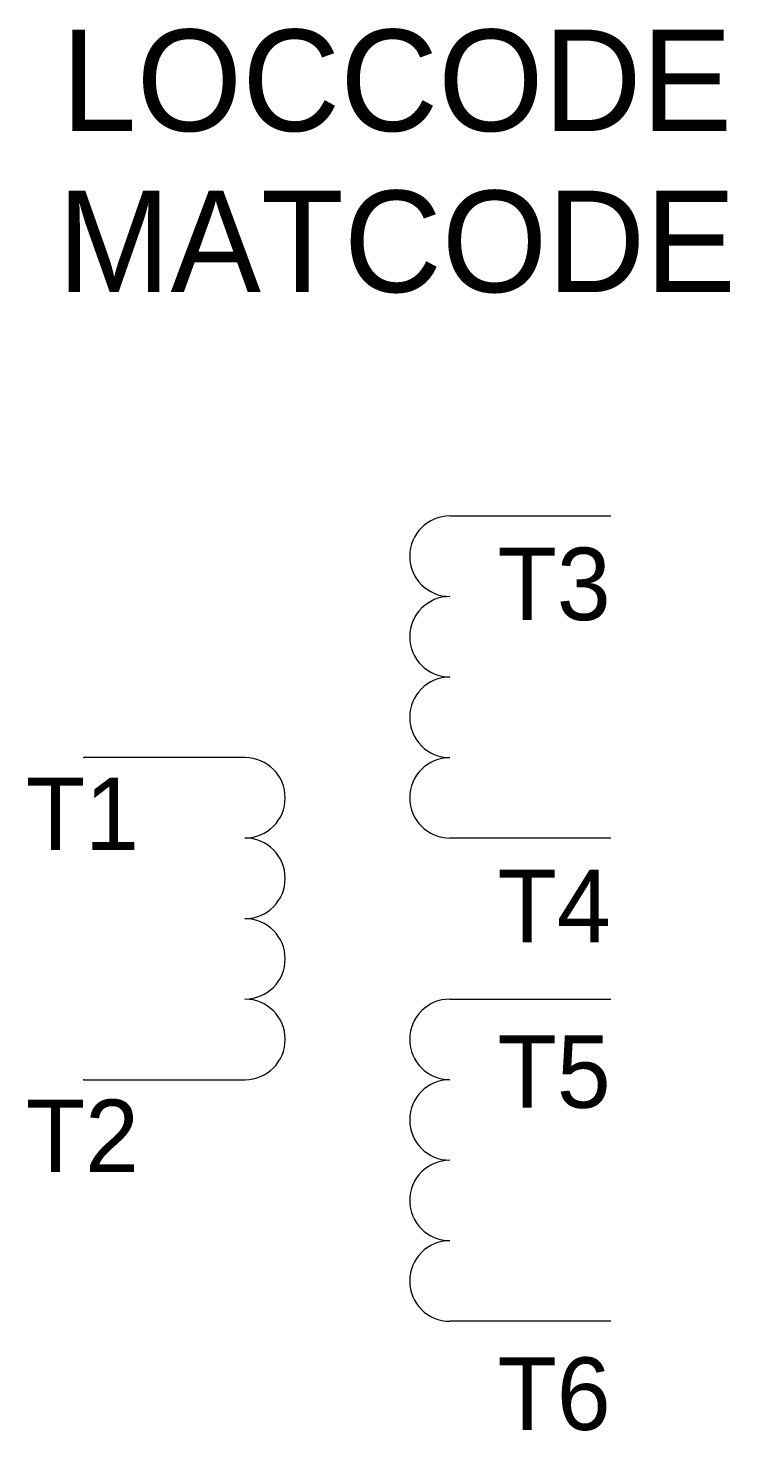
# Model space of a CAD drawing. Extents: x -1.7 to 20.1, y -10.9 to 32.6.
import ezdxf
from ezdxf.enums import TextEntityAlignment as Align

# ---------------------------------------------------------------- set-up
doc = ezdxf.new("R2010")
doc.units = 0
doc.layers.get('0').update_dxf_attribs({"linetype": 'CONTINUOUS'})
doc.layers.add('C', color=6, linetype='CONTINUOUS')
doc.layers.add('T2', color=1, linetype='CONTINUOUS')

msp = doc.modelspace()

# ---------------------------------------------------------------- linework, layer by layer
at = {"color": 0}
for points in [[(11.365, 17.5), (16.365, 17.5)], [(5, 10), (0, 10)], [(11.365, 2.5), (16.365, 2.5)]]:
    msp.add_lwpolyline(points, dxfattribs=at)
for points in [[(16.365, 7.5), (11.365, 7.5, -1)], [(0, 0), (5, 0, 1)], [(16.365, -7.5), (11.365, -7.5, -1)]]:
    msp.add_lwpolyline(points, format="xyb", dxfattribs=at)
for centre, start, end in [((11.365, 16.25), 90, 270), ((11.365, 13.75), 90, 270), ((11.365, 11.25), 90, 270), ((5, 8.75), 270, 90), ((11.365, 8.75), 90, 270), ((5, 6.25), 270, 90), ((5, 3.75), 270, 90), ((5, 1.25), 270, 90), ((11.365, 1.25), 90, 270), ((11.365, -1.25), 90, 270), ((11.365, -3.75), 90, 270), ((11.365, -6.25), 90, 270)]:
    msp.add_arc(centre, 1.25, start, end, dxfattribs=at)
at = {"layer": 'C', "color": 0}
for p in [(0, 10), (0, 0)]:
    msp.add_point(p, dxfattribs=at)

# ---------------------------------------------------------------- texts
at = {"color": 0, "linetype": 'CONTINUOUS'}
for tag, p in [('LOCCODE', (9.71, 29.449)), ('MATCODE', (9.71, 24.449))]:
    msp.add_attdef(tag, text='', height=3.15, dxfattribs=at).set_placement(p, align=Align.CENTER)
at = {"layer": 'T2', "color": 0, "linetype": 'CONTINUOUS'}
for tag, p in [('T3', (12.846, 14.266)), ('T4', (12.846, 4.266)), ('T5', (12.846, -0.873)), ('T6', (12.846, -10.873))]:
    msp.add_attdef(tag, p, '', height=2.25, dxfattribs=at)
for tag, p in [('T1', (1.71, 7.13)), ('T2', (1.71, -2.87))]:
    msp.add_attdef(tag, text='', height=2.25, dxfattribs=at).set_placement(p, align=Align.RIGHT)

doc.saveas('drawing.dxf')
